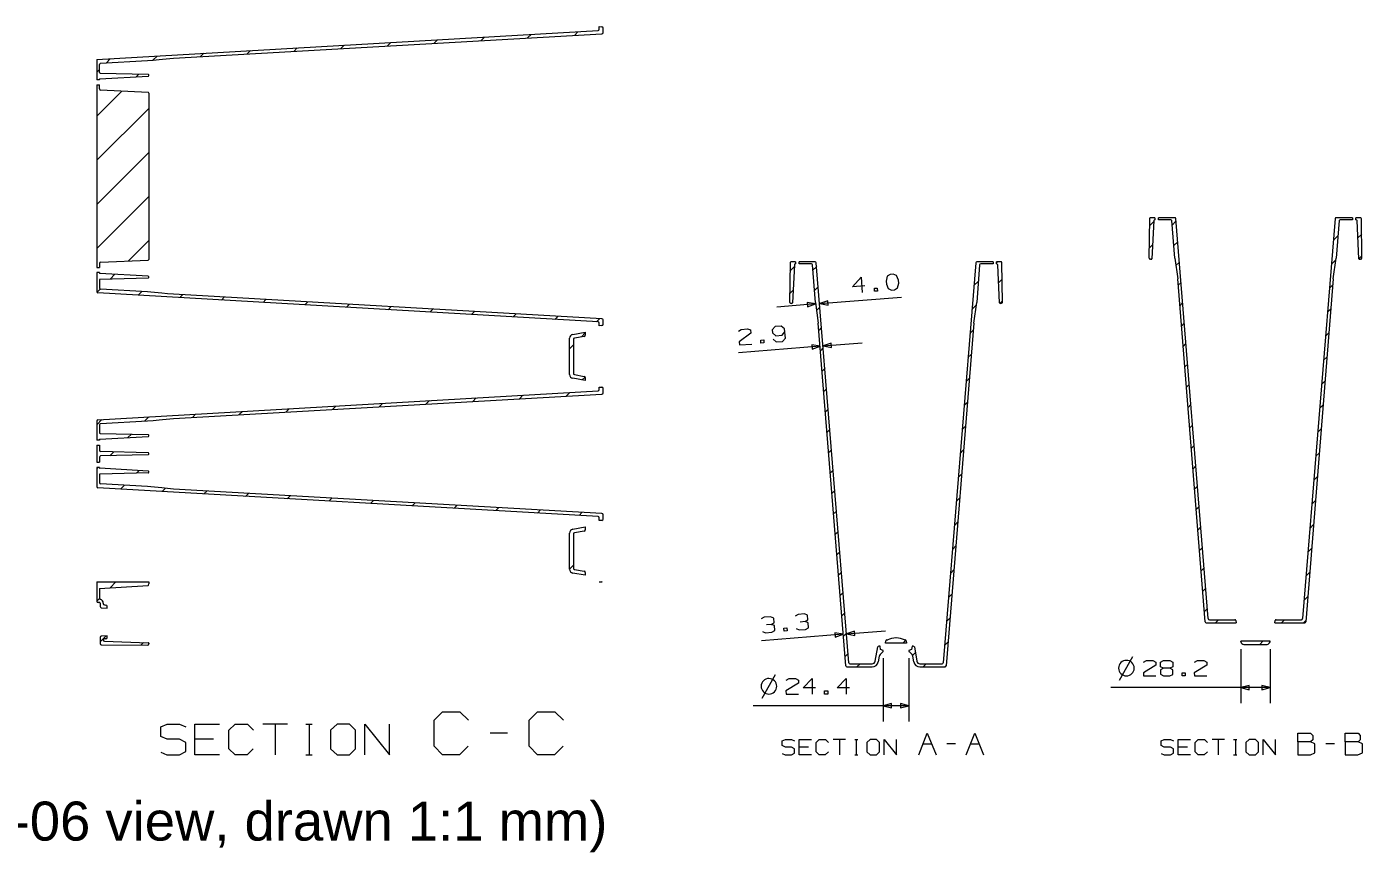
# Model space of a CAD drawing. Header units: millimetres. Extents: x 0 to 2941, y -405 to 1422.
# Drawn here: x 1913 to 2941, y -75 to 561 of the extents above; entities that cross this region are included whole.
import ezdxf

# ---------------------------------------------------------------- set-up
doc = ezdxf.new("R2010")
doc.units = ezdxf.units.MM
doc.layers.add('FINE', color=9, linetype='Continuous')
doc.layers.add('TITLE', color=7, linetype='Continuous')
doc.styles.add('ARIAL', font='arial.ttf')

msp = doc.modelspace()

# ---------------------------------------------------------------- linework, layer by layer
at = {"layer": 'FINE', "lineweight": 9}
for p, q in [((1966.6, 535.5), (2352.6, 557.8)), ((2334.4, 554.1), (2337.1, 556.9)), ((2353.6, 560.8), (2355.6, 560.7)), ((2353.6, 558.8), (2353.6, 560.8)), ((2356.6, 556.3), (2356.6, 559.7)), ((2025.6, 536.6), (2355.6, 555.3)), ((2154.5, 543.9), (2157.1, 546.5)), ((2190.4, 546), (2193.1, 548.6)), ((2226.4, 548), (2229.1, 550.7)), ((2262.4, 550), (2265.1, 552.7)), ((2298.4, 552.1), (2301.1, 554.8)), ((1966.6, 535.5), (1966.6, 519.9)), ((1973.7, 532.8), (1977, 536.1)), ((2009.8, 535.1), (2013, 538.2)), ((2046.5, 537.8), (2049, 540.3)), ((2082.5, 539.8), (2085, 542.4)), ((2118.5, 541.9), (2121, 544.4)), ((1966.6, 525.7), (1968.6, 527.7)), ((1968.6, 525.6), (1968.6, 531.6)), ((1969.1, 525.1), (2006.1, 524.2)), ((1969.5, 532.6), (2005.6, 534.7)), ((1968.6, 519.9), (1966.6, 519.9)), ((1966.6, 515.9), (1968.6, 515.9)), ((1968.6, 519.9), (1968.6, 520)), ((1968.6, 512.8), (1968.6, 515.9)), ((1969, 520.5), (2006.1, 522.6)), ((1996.9, 522.1), (1999.1, 524.3)), ((2006.6, 523.1), (2006.6, 523.7)), ((1966.6, 491.8), (1985.8, 511.1)), ((2006.1, 510.2), (1969.5, 511.8)), ((2006.6, 509.7), (2006.6, 381.6)), ((1966.6, 457.9), (2006.6, 497.9)), ((1966.6, 423.9), (2006.6, 463.9)), ((1966.6, 390), (2006.6, 430)), ((2777.3, 412.9), (2776.9, 382.5)), ((2781.5, 413.7), (2778.4, 413.7)), ((2781.5, 413.7), (2781.5, 412.1)), ((2796.7, 413.7), (2784.2, 413.7)), ((2784.2, 412.1), (2784.2, 413.7)), ((2793.7, 412.1), (2784.2, 412.1)), ((2822.6, 104.9), (2797.5, 413)), ((2920.3, 413), (2895.2, 104.9)), ((2933.6, 413.7), (2921.1, 413.7)), ((2933.6, 412.1), (2924.1, 412.1)), ((2933.6, 413.7), (2933.6, 412.1)), ((2939.4, 413.7), (2936.3, 413.7)), ((2936.3, 412.1), (2936.3, 413.7)), ((2940.9, 382.5), (2940.5, 412.9)), ((2777.2, 407.4), (2780.6, 410.7)), ((2780.6, 411.4), (2779.2, 382.1)), ((2796.8, 382.5), (2794.5, 411.4)), ((2794.8, 407.9), (2797.7, 410.9)), ((2923.3, 411.4), (2921, 382.5)), ((2938.6, 382.1), (2937.2, 411.4)), ((1991, 380.5), (2006.6, 396)), ((2777.1, 390.2), (2779.7, 392.9)), ((2796, 392.2), (2799, 395.2)), ((2918.9, 396.3), (2922.4, 399.8)), ((2937.8, 398.3), (2940.7, 401.1)), ((1969.5, 379.5), (2006.1, 381.1)), ((2777, 382.5), (2776.9, 382.5)), ((2777, 382.5), (2777, 382.5)), ((2778.6, 381.7), (2778.1, 381.7)), ((2796.8, 382.5), (2799, 366.5)), ((2917.4, 377.8), (2920.8, 381.3)), ((2918.8, 366.5), (2921, 382.5)), ((2938.6, 382.1), (2940.9, 384.4)), ((2939.7, 381.7), (2939.2, 381.7)), ((2940.9, 382.5), (2940.8, 382.5)), ((2940.8, 382.5), (2940.8, 382.5)), ((1968.6, 378.5), (1968.6, 375.4)), ((1968.6, 371.4), (1968.6, 371.2)), ((2006.1, 368.6), (1969, 370.8)), ((2500.5, 378.9), (2500.1, 348.5)), ((2500.4, 372.5), (2503.7, 375.9)), ((2504.7, 379.7), (2501.6, 379.7)), ((2503.8, 377.4), (2502.4, 348.1)), ((2504.7, 379.7), (2504.7, 378.1)), ((2519.9, 379.7), (2507.4, 379.7)), ((2507.4, 378.1), (2507.4, 379.7)), ((2507.4, 379.5), (2507.6, 379.7)), ((2516.9, 378.1), (2507.4, 378.1)), ((2520, 348.5), (2517.7, 377.4)), ((2518, 373.2), (2521, 376.1)), ((2545.8, 70.9), (2520.7, 379)), ((2643.5, 379), (2618.4, 70.9)), ((2656.8, 379.7), (2644.2, 379.7)), ((2646.5, 377.4), (2644.2, 348.5)), ((2656.8, 378.1), (2647.3, 378.1)), ((2656.8, 379.7), (2656.8, 378.1)), ((2662.6, 379.7), (2659.5, 379.7)), ((2659.5, 378.1), (2659.5, 379.7)), ((2659.5, 378.9), (2660.3, 379.7)), ((2661.8, 348.1), (2660.4, 377.4)), ((2664.1, 348.5), (2663.7, 378.9)), ((2797.6, 376.8), (2800.3, 379.5)), ((1968.6, 365.7), (1968.6, 359.7)), ((2006.1, 367.1), (1969.1, 366.2)), ((1976.9, 366.4), (1980.6, 370.1)), ((2006.6, 367.6), (2006.6, 368.1)), ((2519.3, 357.5), (2522.2, 360.5)), ((2642, 361.4), (2645.5, 364.9)), ((2661.1, 363.5), (2663.9, 366.3)), ((2820.2, 102.5), (2799, 366.5)), ((2799.4, 361.7), (2801.6, 363.8)), ((2918.8, 366.5), (2897.6, 102.5)), ((2915.9, 359.4), (2918.4, 361.9)), ((1966.7, 356.2), (1969.3, 358.7)), ((2352.6, 333.5), (1967.5, 355.7)), ((2005.6, 356.6), (1969.5, 358.7)), ((1998.4, 353.9), (2001.3, 356.9)), ((2355.6, 335.9), (2025.6, 354.7)), ((2030.5, 352.1), (2032.7, 354.3)), ((2062.6, 350.2), (2064.8, 352.5)), ((2094.7, 348.4), (2096.9, 350.6)), ((2500.2, 355.4), (2502.8, 358)), ((2523.3, 347.5), (2586.2, 352.6)), ((2126.8, 346.5), (2129.1, 348.8)), ((2158.9, 344.7), (2161.2, 347)), ((2190.9, 342.8), (2193.3, 345.2)), ((2223, 341), (2225.4, 343.3)), ((2255.1, 339.1), (2257.5, 341.5)), ((2287.2, 337.3), (2289.6, 339.7)), ((2520.1, 347.3), (2490.2, 344.8)), ((2500.2, 348.5), (2500.1, 348.5)), ((2500.2, 348.5), (2500.2, 348.5)), ((2501.8, 347.7), (2501.3, 347.7)), ((2520, 348.5), (2522.2, 332.5)), ((2520.9, 342.1), (2523.5, 344.8)), ((2640.5, 343), (2643.9, 346.3)), ((2642, 332.5), (2644.2, 348.5)), ((2662.3, 347.8), (2664.1, 349.6)), ((2662.9, 347.7), (2662.4, 347.7)), ((2664.1, 348.5), (2664, 348.5)), ((2664, 348.5), (2664, 348.5)), ((2800.7, 345.9), (2802.8, 348.1)), ((2914.4, 340.9), (2916.9, 343.4)), ((2319.3, 335.4), (2321.8, 337.9)), ((2351.4, 333.6), (2353.9, 336)), ((2353.6, 330.5), (2353.6, 332.5)), ((2355.6, 330.6), (2353.6, 330.5)), ((2356.6, 331.6), (2356.6, 334.9)), ((2543.4, 68.5), (2522.2, 332.5)), ((2642, 332.5), (2620.8, 68.5)), ((2801.9, 330.2), (2804.1, 332.4)), ((2330.6, 292.9), (2330.6, 320.8)), ((2333.1, 323.8), (2342.8, 325.5)), ((2333.6, 320), (2333.6, 293.8)), ((2342, 322.3), (2334.4, 321)), ((2339.8, 321.9), (2342.8, 325)), ((2342.8, 325.5), (2342.8, 323.3)), ((2522.6, 326.9), (2524.8, 329.1)), ((2639, 324.5), (2641.6, 327)), ((2912.9, 322.4), (2915.5, 325)), ((2330.6, 312.7), (2333.6, 315.7)), ((2523.6, 314.7), (2460.8, 309.6)), ((2523.9, 311.2), (2526.1, 313.4)), ((2526, 314.9), (2555.9, 317.3)), ((2637.5, 306), (2640.1, 308.6)), ((2803.2, 314.5), (2805.4, 316.7)), ((2804.4, 298.8), (2806.7, 301)), ((2911.4, 303.9), (2914, 306.5)), ((2342.8, 288.3), (2333.1, 290)), ((2334.4, 292.8), (2342, 291.5)), ((2340.5, 288.7), (2342.7, 290.9)), ((2342.8, 290.5), (2342.8, 288.3)), ((2525.2, 295.5), (2527.4, 297.7)), ((2636, 287.5), (2638.6, 290.1)), ((2909.9, 285.5), (2912.5, 288.1)), ((1967.5, 258.1), (2352.6, 280.3)), ((2025.6, 259.1), (2355.6, 277.8)), ((2328, 276.3), (2330.8, 279)), ((2353.6, 283.3), (2355.6, 283.2)), ((2353.6, 281.3), (2353.6, 283.3)), ((2356.6, 278.8), (2356.6, 282.2)), ((2526.4, 279.8), (2528.6, 282)), ((2805.7, 283.1), (2807.9, 285.3)), ((2148.1, 266.1), (2150.7, 268.6)), ((2184.1, 268.1), (2186.7, 270.7)), ((2220.1, 270.1), (2222.7, 272.8)), ((2256.1, 272.2), (2258.8, 274.9)), ((2292.1, 274.2), (2294.8, 276.9)), ((2634.5, 269.1), (2637.1, 271.7)), ((2807, 267.4), (2809.2, 269.7)), ((2908.4, 267), (2911, 269.6)), ((1966.6, 254.2), (1970.6, 258.3)), ((1969.5, 255.1), (2005.6, 257.2)), ((2003.3, 257), (2006.7, 260.4)), ((2040.2, 259.9), (2042.7, 262.4)), ((2076.2, 262), (2078.7, 264.5)), ((2112.1, 264), (2114.7, 266.6)), ((2527.7, 264.1), (2529.9, 266.3)), ((1966.6, 257.1), (1966.6, 242.4)), ((1968.6, 254.1), (1968.6, 248.1)), ((1969.1, 247.6), (2006.1, 246.7)), ((1990.6, 244.3), (1993.3, 247)), ((2529, 248.4), (2531.2, 250.6)), ((2633, 250.6), (2635.6, 253.2)), ((2808.2, 251.7), (2810.5, 254)), ((2906.9, 248.5), (2909.5, 251.2)), ((1968.6, 242.4), (1966.6, 242.4)), ((1966.6, 238.4), (1968.6, 238.4)), ((1968.6, 242.5), (1968.6, 242.4)), ((1968.6, 238.4), (1968.6, 234.6)), ((1969, 243), (2006.1, 245.1)), ((2006.6, 245.6), (2006.6, 246.2)), ((2809.5, 236), (2811.8, 238.3)), ((1968.6, 229.2), (1968.6, 225.4)), ((2006.1, 232.7), (1969.5, 233.6)), ((2006.1, 231.1), (1969.5, 230.2)), ((1976.7, 230.4), (1979.6, 233.3)), ((2006.6, 231.6), (2006.6, 232.2)), ((2530.2, 232.7), (2532.5, 234.9)), ((2631.5, 232.1), (2634.1, 234.8)), ((2905.4, 230), (2908.1, 232.7)), ((1966.6, 220.3), (1967.7, 221.4)), ((1968.6, 221.4), (1968.6, 221.2)), ((2006.1, 218.6), (1969, 220.8)), ((2006.1, 217.1), (1969.1, 216.2)), ((1997.1, 216.9), (1999.3, 219)), ((2006.6, 217.6), (2006.6, 218.1)), ((2531.5, 217), (2533.7, 219.2)), ((2630, 213.6), (2632.7, 216.3)), ((2810.8, 220.3), (2813.1, 222.6)), ((1968.6, 215.7), (1968.6, 209.7)), ((2005.6, 206.6), (1969.5, 208.7)), ((1984.9, 204.7), (1987.9, 207.6)), ((2812, 204.6), (2814.3, 206.9)), ((2903.9, 211.6), (2906.6, 214.3)), ((2352.6, 183.5), (1967.5, 205.7)), ((2017, 202.8), (2019.5, 205.3)), ((2355.6, 185.9), (2025.6, 204.7)), ((2049.1, 201), (2051.4, 203.2)), ((2081.2, 199.1), (2083.5, 201.4)), ((2113.3, 197.3), (2115.6, 199.6)), ((2145.4, 195.4), (2147.7, 197.8)), ((2177.5, 193.6), (2179.8, 195.9)), ((2532.7, 201.2), (2535, 203.5)), ((2628.5, 195.2), (2631.2, 197.9)), ((2902.4, 193.1), (2905.1, 195.8)), ((2209.6, 191.7), (2211.9, 194.1)), ((2241.7, 189.9), (2244.1, 192.3)), ((2273.8, 188.1), (2276.2, 190.5)), ((2305.9, 186.2), (2308.3, 188.6)), ((2338, 184.4), (2340.4, 186.8)), ((2534, 185.5), (2536.3, 187.8)), ((2813.3, 188.9), (2815.6, 191.2)), ((2333.1, 173.8), (2342.8, 175.5)), ((2342.8, 175.5), (2342.8, 173.3)), ((2353.6, 180.5), (2353.6, 182.5)), ((2355.6, 180.6), (2353.6, 180.5)), ((2356.6, 181.6), (2356.6, 184.9)), ((2627, 176.7), (2629.7, 179.4)), ((2814.5, 173.1), (2816.9, 175.5)), ((2900.9, 174.6), (2903.6, 177.4)), ((2330.6, 142.9), (2330.6, 170.8)), ((2333.6, 170), (2333.6, 143.8)), ((2342, 172.3), (2334.4, 171)), ((2535.3, 169.8), (2537.6, 172.1)), ((2536.5, 154.1), (2538.9, 156.4)), ((2625.5, 158.2), (2628.2, 161)), ((2815.8, 157.4), (2818.2, 159.8)), ((2899.3, 156.1), (2902.1, 158.9)), ((2330.6, 143), (2333.6, 146)), ((2817.1, 141.7), (2819.4, 144.1)), ((2342.8, 138.3), (2333.1, 140)), ((2334.4, 142.8), (2342, 141.5)), ((2342.8, 140.5), (2342.8, 138.3)), ((2537.8, 138.4), (2540.1, 140.8)), ((2624, 139.7), (2626.7, 142.5)), ((2897.8, 137.7), (2900.6, 140.5)), ((1966.6, 133.2), (2006.6, 133.2)), ((1966.6, 133.2), (1966.6, 118.4)), ((1968.6, 128.1), (2006.1, 130.5)), ((1968.6, 128.1), (1968.6, 120.8)), ((1976.8, 128.6), (1981.3, 133.2)), ((2006.6, 133.2), (2006.6, 131.6)), ((2353.6, 133.2), (2353.6, 133.3)), ((2353.6, 133.3), (2355.6, 133.2)), ((2353.6, 133.2), (2355.8, 133.2)), ((2354.6, 133.2), (2354.7, 133.2)), ((2539, 122.7), (2541.4, 125.1)), ((2622.5, 121.3), (2625.3, 124)), ((2818.3, 126), (2820.7, 128.4)), ((1966.6, 118.4), (1968.6, 120.5)), ((1968.6, 117.4), (1967.6, 117.4)), ((1969.1, 116.9), (1969.1, 114.3)), ((1971.6, 116.9), (1971.6, 116.5)), ((1972.5, 115.5), (1973.6, 115.4)), ((2896.3, 119.2), (2899.2, 122)), ((2540.3, 107), (2542.7, 109.4)), ((2621, 102.8), (2623.8, 105.6)), ((2819.6, 110.3), (2822, 112.7)), ((2823.4, 104.1), (2843, 104.1)), ((2828, 101.7), (2830.4, 104.1)), ((2843.8, 103.5), (2844.1, 101.7)), ((2873.7, 101.7), (2874, 103.5)), ((2874.8, 104.1), (2894.4, 104.1)), ((2878.9, 101.7), (2881.3, 104.1)), ((2895.8, 101.7), (2897.7, 103.6)), ((2541.4, 92.9), (2478.6, 87.9)), ((2541.6, 91.3), (2544, 93.7)), ((2544, 93.1), (2573.9, 95.5)), ((2821, 101.7), (2844.1, 101.7)), ((2873.7, 101.7), (2896.8, 101.7)), ((1969.1, 87), (1973.7, 91.6)), ((1969.1, 90.5), (1969.1, 85.7)), ((1970.1, 84.7), (2005.6, 84.4)), ((1973.6, 89.4), (1972.5, 89.3)), ((1972.5, 87.6), (2006.1, 86.4)), ((2000.5, 84.5), (2002.5, 86.5)), ((2005.6, 84.5), (2005.6, 84.4)), ((2005.6, 84.5), (2005.6, 84.5)), ((2006.6, 85.9), (2006.6, 85.5)), ((2566, 72.1), (2568, 83.1)), ((2574.1, 86.1), (2574.2, 87.8)), ((2590.1, 86.1), (2574.1, 86.1)), ((2575, 88.5), (2575.7, 88.5)), ((2582.3, 90.1), (2581.9, 90.1)), ((2587.3, 86.1), (2589.6, 88.4)), ((2588.5, 88.5), (2589.2, 88.5)), ((2589.9, 87.8), (2590.1, 86.1)), ((2596.2, 83.1), (2598.2, 72.1)), ((2619.5, 84.3), (2622.3, 87.1)), ((2847.6, 87.4), (2847.7, 87.5)), ((2850, 85.1), (2867.8, 85.1)), ((2862.3, 85.1), (2864.7, 87.5)), ((2542.8, 75.6), (2545.2, 78)), ((2569.1, 75.9), (2568.4, 71.7)), ((2569.8, 77.2), (2572.1, 79.5)), ((2572.3, 74.5), (2572.3, 25.8)), ((2591.9, 74.5), (2591.9, 25.8)), ((2592.1, 79.5), (2594.4, 77.2)), ((2594.8, 76.6), (2597, 78.8)), ((2595.8, 71.7), (2595.1, 75.9)), ((2754.3, 57.6), (2764.5, 75.8)), ((2847.6, 81.5), (2847.6, 39.8)), ((2870.2, 81.5), (2870.2, 39.8)), ((2479, 43.6), (2489.2, 61.8)), ((2544.2, 67.7), (2563.7, 67.7)), ((2546.6, 70.1), (2563.7, 70.1)), ((2552, 67.7), (2554.4, 70.1)), ((2600.5, 70.1), (2617.6, 70.1)), ((2600.5, 67.7), (2620, 67.7)), ((2602.9, 67.7), (2605.3, 70.1)), ((2619.8, 67.7), (2620.8, 68.7)), ((2870.2, 51.8), (2747.5, 51.8)), ((2591.9, 37.8), (2472.2, 37.8)), ((2113.5, 23.7), (2094.5, 23.7)), ((2104, 23.7), (2104, 0)), ((2127.7, 23.7), (2132.4, 23.7)), ((2130.2, 23.7), (2130.2, 0)), ((2056.5, 12), (2042.2, 12)), ((2282.8, 16.8), (2269.5, 16.8)), ((2543.2, 11.9), (2533.7, 11.9)), ((2538.5, 11.9), (2538.5, 0)), ((2550.3, 11.9), (2552.7, 11.9)), ((2551.5, 11.9), (2551.5, 0)), ((2835.1, 11.9), (2825.6, 11.9)), ((2830.3, 11.9), (2830.3, 0)), ((2842.1, 11.9), (2844.5, 11.9)), ((2843.4, 11.9), (2843.4, 0)), ((2127.7, 0), (2132.4, 0)), ((2514.7, 6), (2507.6, 6)), ((2550.3, 0), (2552.7, 0)), ((2602.9, 8.4), (2609.6, 8.4)), ((2627.9, 8.4), (2621.2, 8.4)), ((2639.5, 8.4), (2646.2, 8.4)), ((2806.5, 6), (2799.4, 6)), ((2842.1, 0), (2844.5, 0)), ((2919.7, 8.4), (2913.1, 8.4))]:
    msp.add_line(p, q, dxfattribs=at)
for points in [[(2352.6, 557.8, 0.397242), (2353.6, 558.8)], [(2356.6, 559.7, 0.403978), (2355.6, 560.7)], [(2355.6, 555.3, 0.397619), (2356.6, 556.3)], [(1969.5, 532.6, 0.397755), (1968.6, 531.6)], [(1968.6, 525.6, 0.406669), (1969.1, 525.1)], [(1969, 520.5, 0.397513), (1968.6, 520)], [(2006.6, 523.7, 0.406563), (2006.1, 524.2)], [(2006.1, 522.6, 0.397724), (2006.6, 523.1)], [(1968.6, 512.8, 0.401528), (1969.5, 511.8)], [(2006.6, 509.7, 0.401475), (2006.1, 510.2)], [(2794.5, 411.4, 0.390894), (2793.7, 412.1)], [(2797.5, 413, 0.390603), (2796.7, 413.7)], [(2921.1, 413.7, 0.390601), (2920.3, 413)], [(2924.1, 412.1, 0.39094), (2923.3, 411.4)], [(2006.1, 381.1, 0.401285), (2006.6, 381.6)], [(1969.5, 379.5, 0.401413), (1968.6, 378.5)], [(1968.6, 371.2, 0.39789), (1969, 370.8)], [(2517.7, 377.4, 0.390896), (2516.9, 378.1)], [(2520.7, 379, 0.390594), (2519.9, 379.7)], [(2644.2, 379.7, 0.390593), (2643.5, 379)], [(2647.3, 378.1, 0.390932), (2646.5, 377.4)], [(1969.1, 366.2, 0.406337), (1968.6, 365.7)], [(2006.6, 368.1, 0.397579), (2006.1, 368.6)], [(2006.1, 367.1, 0.406543), (2006.6, 367.6)], [(1966.6, 356.7, 0.39747), (1967.5, 355.7)], [(1968.6, 359.7, 0.397687), (1969.5, 358.7)], [(2353.6, 332.5, 0.397523), (2352.6, 333.5)], [(2356.6, 334.9, 0.397684), (2355.6, 335.9)], [(2355.6, 330.6, 0.403974), (2356.6, 331.6)], [(2333.1, 323.8, 0.363958), (2330.6, 320.8)], [(2334.4, 321, 0.363993), (2333.6, 320)], [(2342, 322.3, 0.364039), (2342.8, 323.3)], [(2330.6, 292.9, 0.363966), (2333.1, 290)], [(2333.6, 293.8, 0.363972), (2334.4, 292.8)], [(2342.8, 290.5, 0.363953), (2342, 291.5)], [(2352.6, 280.3, 0.39743), (2353.6, 281.3)], [(2356.6, 282.2, 0.403928), (2355.6, 283.2)], [(2355.6, 277.8, 0.397619), (2356.6, 278.8)], [(1967.5, 258.1, 0.397672), (1966.6, 257.1)], [(1969.5, 255.1, 0.397755), (1968.6, 254.1)], [(1968.6, 248.1, 0.406669), (1969.1, 247.6)], [(1969, 243, 0.397413), (1968.6, 242.5)], [(2006.6, 246.2, 0.406463), (2006.1, 246.7)], [(2006.1, 245.1, 0.397724), (2006.6, 245.6)], [(1968.6, 234.6, 0.406566), (1969.5, 233.6)], [(1969.5, 230.2, 0.40649), (1968.6, 229.2)], [(2006.6, 232.2, 0.406563), (2006.1, 232.7)], [(2006.1, 231.1, 0.406643), (2006.6, 231.6)], [(1968.6, 221.2, 0.39779), (1969, 220.8)], [(1969.1, 216.2, 0.406437), (1968.6, 215.7)], [(2006.6, 218.1, 0.397579), (2006.1, 218.6)], [(2006.1, 217.1, 0.406543), (2006.6, 217.6)], [(1966.6, 206.7, 0.39747), (1967.5, 205.7)], [(1968.6, 209.7, 0.397737), (1969.5, 208.7)], [(2356.6, 184.9, 0.397684), (2355.6, 185.9)], [(2353.6, 182.5, 0.397473), (2352.6, 183.5)], [(2355.6, 180.6, 0.404111), (2356.6, 181.6)], [(2333.1, 173.8, 0.364008), (2330.6, 170.8)], [(2334.4, 171, 0.363993), (2333.6, 170)], [(2342, 172.3, 0.364238), (2342.8, 173.3)], [(2330.6, 142.9, 0.363966), (2333.1, 140)], [(2333.6, 143.8, 0.364021), (2334.4, 142.8)], [(2342.8, 140.5, 0.363904), (2342, 141.5)], [(2355.8, 133.2, 0.060337), (2355.6, 133.2)], [(1966.6, 118.4, 0.409133), (1967.6, 117.4)], [(1968.6, 120.8, 0.342046), (1969.3, 119.8)], [(1969.1, 116.9, 0.409335), (1968.6, 117.4)], [(1969.1, 114.3, 0.403978), (1970, 113.3)], [(1971.6, 116.9, 0.342014), (1969.3, 119.8)], [(1971.6, 116.5, 0.403978), (1972.5, 115.5)], [(1974.6, 114.4, 0.404082), (1973.6, 115.4)], [(2822.6, 104.9, 0.390667), (2823.4, 104.1)], [(2843.8, 103.5, 0.363931), (2843, 104.1)], [(2874.8, 104.1, 0.363961), (2874, 103.5)], [(2894.4, 104.1, 0.390635), (2895.2, 104.9)], [(2820.2, 102.5, 0.390956), (2821, 101.7)], [(2896.8, 101.7, 0.390906), (2897.6, 102.5)], [(1970, 91.5, 0.403974), (1969.1, 90.5)], [(1969.1, 85.7, 0.411631), (1970.1, 84.7)], [(1972.5, 89.3, 0.366735), (1971.6, 88.5)], [(1971.6, 88.5, 0.366595), (1972.5, 87.6)], [(1973.6, 89.4, 0.404014), (1974.6, 90.4)], [(2005.6, 84.5, 0.403974), (2006.6, 85.5)], [(2006.6, 85.9, 0.403978), (2006.1, 86.4)], [(2568.8, 83.7, 0.363954), (2568, 83.1)], [(2575, 88.5, 0.388885), (2574.2, 87.8)], [(2581.9, 90.1, 0.127016), (2575.7, 88.5)], [(2588.5, 88.5, 0.127014), (2582.3, 90.1)], [(2589.9, 87.8, 0.388834), (2589.2, 88.5)], [(2596.2, 83.1, 0.36393), (2595.4, 83.7)], [(2847.7, 87.1, 0.363962), (2850, 85.1)], [(2867.8, 85.1, 0.36397), (2870.1, 87.1)], [(2563.7, 70.1, 0.363973), (2566, 72.1)], [(2569.8, 77.2, 0.153962), (2569.1, 75.9)], [(2572.1, 79.5, 0.189893), (2572.3, 80)], [(2591.9, 80, 0.189847), (2592.1, 79.5)], [(2595.1, 75.9, 0.153906), (2594.4, 77.2)], [(2598.2, 72.1, 0.364001), (2600.5, 70.1)], [(2543.4, 68.5, 0.390904), (2544.2, 67.7)], [(2545.8, 70.9, 0.390593), (2546.6, 70.1)], [(2563.7, 67.7, 0.363966), (2568.4, 71.7)], [(2595.8, 71.7, 0.363989), (2600.5, 67.7)], [(2617.6, 70.1, 0.390627), (2618.4, 70.9)], [(2620, 67.7, 0.390906), (2620.8, 68.5)]]:
    msp.add_lwpolyline(points, format="xyb", dxfattribs=at)
for points in [[(2005.6, 534.7), (2010.1, 535.1), (2014.6, 535.5), (2017.3, 535.8), (2020.1, 536.1), (2022.8, 536.3), (2025.6, 536.6)], [(1966.6, 515.9), (1966.6, 375.4), (1968.6, 375.4)], [(2778.4, 413.7), (2777.8, 413.6), (2777.4, 413.3), (2777.3, 412.9)], [(2781.5, 412.1), (2780.9, 411.8), (2780.6, 411.4)], [(2937.2, 411.4), (2936.9, 411.8), (2936.3, 412.1)], [(2940.5, 412.9), (2940.4, 413.3), (2940, 413.6), (2939.4, 413.7)], [(2777, 382.5), (2777.2, 382.1), (2777.6, 381.8), (2778.1, 381.7)], [(2778.6, 381.7), (2779, 381.8), (2779.2, 382.1)], [(2938.6, 382.1), (2938.8, 381.8), (2939.2, 381.7)], [(2939.7, 381.7), (2940.2, 381.8), (2940.6, 382.1), (2940.8, 382.5)], [(1968.6, 371.4), (1966.6, 371.4), (1966.6, 356.7)], [(2501.6, 379.7), (2501, 379.6), (2500.6, 379.3), (2500.5, 378.9)], [(2504.7, 378.1), (2504, 377.8), (2503.8, 377.4)], [(2660.4, 377.4), (2660.1, 377.8), (2659.5, 378.1)], [(2663.7, 378.9), (2663.6, 379.3), (2663.2, 379.6), (2662.6, 379.7)], [(2558.1, 361.1), (2548.6, 360.4), (2555.2, 368), (2556.1, 356.2)], [(2025.6, 354.7), (2021.1, 355.1), (2016.6, 355.6), (2013.8, 355.8), (2011.1, 356.1), (2008.3, 356.4), (2005.6, 356.6)], [(2500.2, 348.5), (2500.4, 348.1), (2500.8, 347.8), (2501.3, 347.7)], [(2501.8, 347.7), (2502.2, 347.8), (2502.4, 348.1)], [(2661.8, 348.1), (2662, 347.8), (2662.4, 347.7)], [(2662.9, 347.7), (2663.4, 347.8), (2663.8, 348.1), (2664, 348.5)], [(2487.4, 320.2), (2489.8, 318), (2494.7, 318.4), (2496.9, 320.9), (2496.3, 328), (2493.7, 330.2), (2488.9, 329.8), (2486.8, 327.3), (2486.9, 324.9), (2489.5, 322.7), (2494.3, 323.1), (2496.5, 325.7)], [(2460.7, 326.4), (2462.8, 327.7), (2467.7, 328.1), (2470.1, 327.2), (2470.3, 324.8), (2461.2, 318), (2461.5, 315.7), (2471, 316.4)], [(2005.6, 257.2), (2010.1, 257.6), (2014.6, 258), (2017.3, 258.3), (2020.1, 258.6), (2022.8, 258.8), (2025.6, 259.1)], [(1966.6, 238.4), (1966.6, 225.4), (1968.6, 225.4)], [(1968.6, 221.4), (1966.6, 221.4), (1966.6, 206.7)], [(2025.6, 204.7), (2021.1, 205.1), (2016.6, 205.6), (2013.8, 205.8), (2011.1, 206.1), (2008.3, 206.4), (2005.6, 206.6)], [(2006.1, 130.5), (2006.4, 130.8), (2006.6, 131.6)], [(1970, 113.3), (1974.6, 113.1), (1974.6, 114.4)], [(2486, 100.5), (2488.2, 101.8), (2487.9, 105.4), (2485.5, 106.4), (2480.6, 106), (2478.3, 104.7)], [(2512, 102.6), (2514.3, 103.9), (2514, 107.5), (2511.5, 108.5), (2506.7, 108.1), (2504.4, 106.8)], [(2479.2, 95.1), (2481.6, 94.1), (2486.4, 94.5), (2488.7, 95.8), (2488.4, 99.5), (2486, 100.5), (2482.3, 100.2)], [(2505.3, 97.2), (2507.6, 96.2), (2512.5, 96.6), (2514.8, 97.9), (2514.5, 101.6), (2512, 102.6), (2508.4, 102.3)], [(1974.6, 90.4), (1974.6, 91.7), (1970, 91.5)], [(2572.3, 80), (2572.3, 80.5), (2570.1, 81.1), (2569.8, 83.7), (2568.8, 83.7)], [(2595.4, 83.7), (2594.4, 83.7), (2594.1, 81.1), (2591.9, 80.5), (2591.9, 80)], [(2870.1, 87.1), (2870.2, 87.5), (2847.6, 87.5), (2847.7, 87.1)], [(2772.7, 71.5), (2775, 72.7), (2779.8, 72.7), (2782.2, 71.5), (2782.2, 69.2), (2772.6, 63.2), (2772.7, 60.8), (2782.2, 60.8)], [(2788, 66.8), (2785.8, 67.9), (2785.8, 71.5), (2788, 72.7), (2792.9, 72.7), (2795.3, 71.5), (2795.3, 67.9), (2792.9, 66.8), (2788, 66.8), (2785.7, 65.6), (2785.7, 62.1), (2788, 60.8), (2792.9, 60.8), (2795.3, 61.9), (2795.3, 65.6), (2792.9, 66.8)], [(2811.9, 71.5), (2814.2, 72.7), (2819.1, 72.7), (2821.4, 71.5), (2821.4, 69.2), (2811.8, 63.2), (2811.9, 60.8), (2821.4, 60.8)], [(2497.4, 57.6), (2499.7, 58.7), (2504.6, 58.7), (2506.9, 57.6), (2506.9, 55.2), (2497.3, 49.2), (2497.4, 46.8), (2506.9, 46.8)], [(2520, 51.6), (2510.5, 51.6), (2517.6, 58.7), (2517.6, 46.8)], [(2546.2, 51.6), (2536.7, 51.6), (2543.8, 58.7), (2543.8, 46.8)], [(2252.5, 6.6), (2245.9, 0), (2232.9, 0), (2226.3, 6.6), (2226.3, 26.6), (2232.9, 33.2), (2246.2, 33.2), (2252.9, 26.6)], [(2325.7, 6.6), (2319.1, 0), (2306.1, 0), (2299.5, 6.6), (2299.5, 26.6), (2306.1, 33.2), (2319.4, 33.2), (2326.1, 26.6)], [(2015.8, 2.2), (2020.6, 0), (2030.3, 0), (2035.1, 2.5), (2035.1, 9.5), (2030.3, 12), (2020.8, 12), (2015.8, 14.2), (2015.8, 21.5), (2020.8, 23.7), (2030.3, 23.7), (2035.1, 21.5)], [(2061.2, 0), (2042.2, 0), (2042.2, 23.7), (2061.2, 23.7)], [(2087.1, 4.7), (2082.4, 0), (2073.1, 0), (2068.4, 4.7), (2068.4, 19), (2073.1, 23.7), (2082.6, 23.7), (2087.4, 19)], [(2173, 0), (2173, 23.7), (2192, 0), (2192, 23.7)], [(2494.4, 1.1), (2496.7, 0), (2501.6, 0), (2504, 1.2), (2504, 4.7), (2501.6, 6), (2496.9, 6), (2494.4, 7.1), (2494.4, 10.7), (2496.9, 11.9), (2501.6, 11.9), (2504, 10.7)], [(2517.1, 0), (2507.6, 0), (2507.6, 11.9), (2517.1, 11.9)], [(2530, 2.4), (2527.6, 0), (2523, 0), (2520.6, 2.4), (2520.6, 9.5), (2523, 11.9), (2527.8, 11.9), (2530.1, 9.5)], [(2572.9, 0), (2572.9, 11.9), (2582.4, 0), (2582.4, 11.9)], [(2599.6, 0), (2606.2, 16.6), (2612.9, 0)], [(2636.2, 0), (2642.9, 16.6), (2649.5, 0)], [(2786.2, 1.1), (2788.6, 0), (2793.5, 0), (2795.8, 1.2), (2795.8, 4.7), (2793.5, 6), (2788.7, 6), (2786.2, 7.1), (2786.2, 10.7), (2788.7, 11.9), (2793.5, 11.9), (2795.8, 10.7)], [(2808.9, 0), (2799.4, 0), (2799.4, 11.9), (2808.9, 11.9)], [(2821.9, 2.4), (2819.5, 0), (2814.9, 0), (2812.5, 2.4), (2812.5, 9.5), (2814.9, 11.9), (2819.6, 11.9), (2822, 9.5)], [(2864.8, 0), (2864.8, 11.9), (2874.3, 0), (2874.3, 11.9)], [(2891.4, 10), (2891.4, 16.6), (2901.4, 16.6), (2903, 15), (2903, 11.7), (2901.4, 10), (2891.4, 10), (2891.4, 0), (2901.2, 0), (2904.6, 1.6), (2904.6, 8.4), (2901.4, 10)], [(2928, 10), (2928, 16.6), (2938, 16.6), (2939.6, 15), (2939.6, 11.7), (2938, 10), (2928, 10), (2928, 0), (2937.8, 0), (2941.2, 1.6), (2941.2, 8.4), (2938, 10)]]:
    msp.add_lwpolyline(points, dxfattribs=at)
for points in [[(2580.9, 358.2), (2583.2, 359.7), (2584.2, 363.3), (2584, 365.6), (2582.4, 369.1), (2580, 370.1), (2577.6, 369.9), (2575.3, 368.6), (2574.4, 364.8), (2574.7, 362.5), (2576.1, 359.1), (2578.6, 358)], [(2523.3, 347.5), (2529.8, 346.3), (2529.5, 349.7)], [(2565.5, 357), (2565.4, 359.3), (2567.7, 359.5), (2567.9, 357.2)], [(2520.1, 347.3), (2513.6, 348.4), (2513.9, 345)], [(2478.1, 317), (2477.9, 319.4), (2480.2, 319.6), (2480.4, 317.2)], [(2523.6, 314.7), (2517.2, 315.9), (2517.5, 312.5)], [(2526, 314.9), (2532.4, 313.7), (2532.1, 317.1)], [(2495.9, 95.3), (2495.7, 97.7), (2498, 97.9), (2498.2, 95.5)], [(2541.4, 92.9), (2535, 94.1), (2535.2, 90.7)], [(2544, 93.1), (2550.5, 92), (2550.2, 95.3)], [(2802.4, 60.8), (2802.4, 63.2), (2804.7, 63.2), (2804.7, 60.8)], [(2847.6, 51.8), (2854, 50.1), (2854, 53.5)], [(2870.2, 51.8), (2863.9, 53.5), (2863.9, 50.1)], [(2527.1, 46.8), (2527.1, 49.2), (2529.5, 49.2), (2529.5, 46.8)], [(2572.3, 37.8), (2578.7, 36.1), (2578.7, 39.5)], [(2591.9, 37.8), (2585.5, 39.5), (2585.5, 36.1)], [(2151.6, 0), (2161.1, 0), (2165.8, 4.7), (2165.8, 19), (2161.1, 23.7), (2151.6, 23.7), (2146.6, 19), (2146.6, 4.7)], [(2562.2, 0), (2567, 0), (2569.4, 2.4), (2569.4, 9.5), (2567, 11.9), (2562.2, 11.9), (2559.7, 9.5), (2559.7, 2.4)], [(2854.1, 0), (2858.8, 0), (2861.2, 2.4), (2861.2, 9.5), (2858.8, 11.9), (2854.1, 11.9), (2851.6, 9.5), (2851.6, 2.4)]]:
    msp.add_lwpolyline(points, close=True, dxfattribs=at)
for points in [[(2765.5, 66.8, 0.414218), (2759.5, 72.8, 0.414216), (2753.5, 66.8, 0.414211), (2759.5, 60.8, 0.414209)], [(2490.2, 52.8, 0.414209), (2484.2, 58.8, 0.414215), (2478.2, 52.8, 0.414217), (2484.2, 46.8, 0.414214)]]:
    msp.add_lwpolyline(points, format="xyb", close=True, dxfattribs=at)

# ---------------------------------------------------------------- texts
at = {"layer": 'TITLE', "style": 'ARIAL'}
msp.add_text('SIDE VIEW  (510.0023-06 view, drawn 1:1 mm)', height=30, dxfattribs=at).set_placement((1472.5, -66))

doc.saveas('drawing.dxf')
